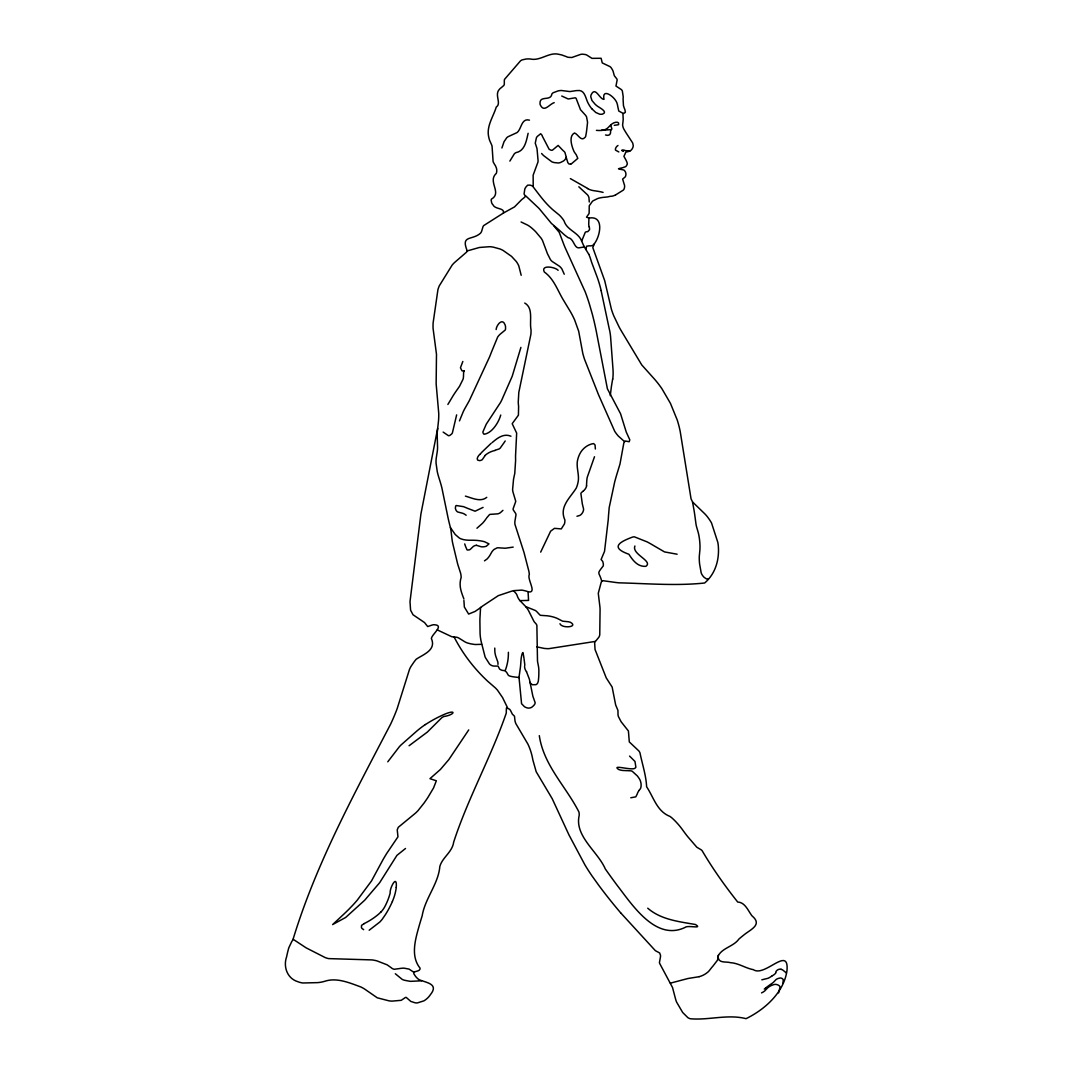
<?xml version="1.0" encoding="UTF-8"?>
<svg xmlns="http://www.w3.org/2000/svg" width="1073" height="1073" viewBox="0 0 1073 1073"><rect width="100%" height="100%" fill="white"/><g stroke="black" fill="none" stroke-linecap="round" stroke-linejoin="round"><path stroke-width="1.5" d="M586.019 249.566L586.542 246.24L589.157 245.797A6.518 6.518 0 0 0 593.61 244.926M595.367 448.997L595.072 445.013L593.637 443.578C587.843 444.343 582.451 448.554 579.849 453.812A26.289 26.289 0 0 0 577.998 458.533C575.329 466.607 580.037 474.883 577.878 483.024A28.421 28.421 0 0 1 576.268 488.081C570.045 497.966 558.926 506.912 564.894 520.016A14.19 14.19 0 0 1 564.452 523.906L561.3 528.909L554.473 528.345L550.623 531.189L540.685 552.112M589.265 201.979L588.983 197.834A7.39 7.39 0 0 0 588.366 196.171L588.192 195.849A10.194 10.194 0 0 0 587.561 194.897L578.816 186.782M494.774 648.092L494.827 651.351A21.715 21.715 0 0 0 495.793 656.274L497.805 661.961A8.195 8.195 0 0 1 497.979 663.946L497.952 664.388M463.898 600.424L464.354 607.036L468.646 614.078L475.151 611.395L480.422 607.761A57.258 57.258 0 0 1 482.662 605.99L498.315 595.636L511.217 591.317A64.93 64.93 0 0 0 513.86 590.619L521.84 590.11A48.567 48.567 0 0 1 526.052 591.062A37.635 37.635 0 0 1 528.064 591.679L528.533 600.035M480.57 607.372L479.939 618.517A99.588 99.588 0 0 0 479.913 622.93L480.074 633.311A45.106 45.106 0 0 0 480.382 637.013A49.774 49.774 0 0 0 481.133 641.399L484.781 655.71A9.858 9.858 0 0 0 485.345 657.494L489.476 663.946A6.827 6.827 0 0 0 492.842 665.89A6.304 6.304 0 0 0 494.036 666.065L498.06 666.092L499.616 669.056A8.316 8.316 0 0 0 500.823 669.807L501.225 669.995A6.451 6.451 0 0 0 503.049 670.491L504.94 670.638L506.469 672.194A5.821 5.821 0 0 1 507.006 672.945L508.226 675.091A2.481 2.481 0 0 0 508.696 675.507L509.179 675.775A7.793 7.793 0 0 0 510.332 676.218L511.566 676.5A37.193 37.193 0 0 0 515.174 677.05L518.782 677.492L519.211 678.766A16.699 16.699 0 0 0 519.225 679.531L521.572 703.714L524.469 706.718A37.984 37.984 0 0 0 525.381 707.187L526.481 707.684A5.955 5.955 0 0 0 532.101 707L532.57 706.557A13.225 13.225 0 0 0 533.911 705.296L534.394 704.706A3.997 3.997 0 0 0 534.944 703.66A3.206 3.206 0 0 0 535.105 702.56L533.375 697.665A17.57 17.57 0 0 1 532.852 696.136L529.432 679.37L526.508 671.725M601.805 581.418C599.056 571.051 596.239 574.94 603.227 565.954A9.751 9.751 0 0 0 603.321 563.794L602.785 561.622A3.447 3.447 0 0 0 602.127 560.723L601.108 559.516L604.528 551.374L608.217 519.895A139.973 139.973 0 0 0 608.471 516.113L609.196 507.596L614.681 481.965A284.452 284.452 0 0 1 616.506 475.446L619.979 464.059L623.869 442.76L625.237 441.016L629.167 441.727L629.811 439.836L626.27 432.111L620.556 413.735L607.385 388.748L596.306 331.423A288.972 288.972 0 0 0 592.189 313.718L589.305 303.726A206.539 206.539 0 0 0 585.214 291.869L564.961 247.286A105.302 105.302 0 0 1 563.379 243.289L559.234 232.372L553.695 225.638M610.282 395.655L611.288 387.407A157.49 157.49 0 0 1 611.798 384.08L612.656 379.051M396.245 887.358C397.359 873.382 389.553 888.015 390.156 893.071A49.559 49.559 0 0 1 389.539 895.258A64.38 64.38 0 0 1 385.569 905.21L384.375 907.45A23.928 23.928 0 0 1 380.982 911.97M437.663 428.409L420.911 514.021L410.007 601.631L410.583 610.202L413.038 614.775L424.546 622.568L427.684 626.552L432.084 625.049A10.14 10.14 0 0 1 433.935 624.727C445.107 625.063 431.815 634.17 431.386 638.502C436.523 650.184 423.312 654.409 416.19 659.238A71.77 71.77 0 0 0 413.937 662.081L410.972 666.454A25.873 25.873 0 0 0 409.47 669.472L397.144 708.703A206.029 206.029 0 0 1 390.72 723.953C354.331 793.872 315.851 863.966 292.956 939.68A7.94 7.94 0 0 1 291.869 941.343L288.825 947.727A116.394 116.394 0 0 0 286.612 956.794C283.098 966.666 287.175 978.415 297.704 981.647A21.393 21.393 0 0 0 302.854 982.989L317.568 982.627A32.914 32.914 0 0 0 324.784 981.272C336.801 977.275 349.637 982.881 360.917 986.999A44.664 44.664 0 0 1 364.364 988.877L377.28 997.81L389.11 1000.868A31.037 31.037 0 0 0 392.128 1001.109L401.235 1000.318L405.312 997.555A1.636 1.636 0 0 1 406.238 997.421L410.798 1001.417L415.117 1002.799A18.938 18.938 0 0 0 417.29 1002.947L423.942 1000.841A21.192 21.192 0 0 0 426.759 998.789L427.711 997.917A19.609 19.609 0 0 0 430.327 994.765C439.233 983.901 426.437 982.747 419.288 979.756A10.985 10.985 0 0 1 417.545 978.496L416.404 977.355A17.074 17.074 0 0 1 414.862 975.344C410.436 969.831 420.281 972.903 420.093 968.195C410.315 956.097 415.372 939.371 419.181 925.758A456.857 456.857 0 0 1 422.172 915.819C425.015 898.409 438.401 883.897 439.823 866.528C442.224 857.475 452.35 852.203 453.678 842.104C468.002 798.004 491.085 757.109 506.215 713.237A9.858 9.858 0 0 0 506.268 710.943L506.456 707.898L509.501 709.173A8.396 8.396 0 0 1 510.574 710.581L512.331 714.095A2.267 2.267 0 0 0 513.122 714.859L514.49 716.201L514.96 720.6A13.171 13.171 0 0 0 515.925 723.739L527.862 744.018A56.574 56.574 0 0 1 529.365 747.425A58.948 58.948 0 0 1 531.94 755.513A57.808 57.808 0 0 1 532.812 759.764L536.192 771.755L552.193 798.661L569.012 835.009L584.959 864.959A216.84 216.84 0 0 0 592.014 875.93L599.002 885.654A521.626 521.626 0 0 0 620.637 912.801M586.488 485.828L586.81 480.275A24.853 24.853 0 0 1 587.28 477.203L594.496 456.736M610.644 125.018A20.119 20.119 0 0 1 611.395 127.392C612.763 129.9 610.685 129.136 610.591 131.335A13.225 13.225 0 0 0 610.537 133.039L609.759 134.621A5.62 5.62 0 0 1 607.519 135.346L605.534 134.97M518.97 677.613L520.459 666.923A80.569 80.569 0 0 0 520.754 663.583L521.009 660.19A28.958 28.958 0 0 1 522.256 653.403L522.98 652.572L523.865 657.387M634.894 545.996C631.461 554.352 653.444 561.031 645.892 566.329C637.697 567 632.748 560.294 628.899 554.258C610.148 547.592 618.947 542.106 632.534 537.09A5.861 5.861 0 0 1 634.425 536.849L647.234 541.932A140.241 140.241 0 0 1 653.698 545.607L664.509 551.911L677.13 554.218M594.187 244.081L592.806 247.608L604.703 280.683L611.382 309.158A77.202 77.202 0 0 0 613.796 315.905L619 326.769A94.8 94.8 0 0 0 621.119 330.564L641.748 364.927L654.396 379.024A101.613 101.613 0 0 1 661.961 388.788L670.451 403.381L677.211 419.945A103.907 103.907 0 0 1 680.202 431.467L691.052 498.851L692.595 502.016L704.787 513.819A38.708 38.708 0 0 1 707.845 517.374L709.401 519.547A54.334 54.334 0 0 1 711.533 522.98L717.797 542.294A31.063 31.063 0 0 1 718.333 546.358C719.42 560.16 715.181 574.135 704.626 583.001C676.5 586.019 647.529 583.538 619.161 582.84A94.129 94.129 0 0 1 615.044 582.384L603.039 580.708A2.937 2.937 0 0 0 601.215 582.223L598.278 593.315L599.78 605.749A30.366 30.366 0 0 1 600.062 610.255L599.753 634.908A8.544 8.544 0 0 1 598.828 637.268L594.63 642.419L595.032 649.447L606.232 677.881L612.16 687.109L615.553 704.425A10.14 10.14 0 0 0 616.17 706.195L617.941 710.393L618.008 714.242A8.986 8.986 0 0 0 618.41 716.563L621.119 721.753L628.416 730.995L629.301 741.926L638.676 750.765A7.605 7.605 0 0 1 639.977 752.87C642.284 764.284 646.04 775.108 646.63 786.804C653.672 797.252 656.837 811.268 669.954 816.419A32.029 32.029 0 0 1 672.476 818.417L674.649 820.496A87.517 87.517 0 0 1 679.625 825.995A67.921 67.921 0 0 1 681.663 828.597L685.178 833.399A106.978 106.978 0 0 0 687.833 836.792L696.806 847.214L701.125 849.776A5.553 5.553 0 0 1 702.131 850.688C712.566 868.5 725.093 886.15 737.714 902.044C745.225 902.339 748.069 910.803 752.012 915.873C762.836 924.778 750.55 929.473 743.951 934.905A185.16 185.16 0 0 0 738.975 938.996C733.691 946.547 722.062 947.915 718.213 955.895A7.766 7.766 0 0 0 718.28 958.202C719.567 963.38 726.609 961.381 730.458 962.682C738.64 963.152 745.453 968.208 753.367 969.67C764.875 977.557 789.192 944.978 786.992 970.542C783.907 992.605 764.767 1009.532 746.057 1018.666C727.655 1013.945 708.784 1020.423 690.274 1018.746A11.226 11.226 0 0 1 687.873 1017.66L682.669 1012.483L676.62 1002.128A24.88 24.88 0 0 1 675.467 998.668L672.53 987.522L659.855 963.782A3.796 3.796 0 0 1 659.439 962.575L660.458 956.915A6.532 6.532 0 0 0 660.499 955.305L659.68 952.998L657.172 951.617A10.582 10.582 0 0 1 655.201 950.49L620.637 912.801M528.131 133.293C526.374 140.603 524.965 150.944 516.073 152.581A9.094 9.094 0 0 0 514.369 153.747L509.863 161.098M456.642 414.875L452.377 432.956A8.262 8.262 0 0 1 451.612 434.029L449.828 435.423A3.179 3.179 0 0 1 448.42 435.678L443.136 432.084M520.915 347.384L512.223 376.234L501.735 400.095A41.311 41.311 0 0 1 500.474 402.536L486.27 424.157L482.89 431.923A3.219 3.219 0 0 0 483.065 432.821A3.595 3.595 0 0 0 484.017 434.243C491.622 433.385 498.569 422.883 500.742 415.036M501.909 147.98L504.028 141.73L506.778 137.666A7.176 7.176 0 0 1 508.428 136.539L516.971 132.623A9.577 9.577 0 0 0 518.433 131.107C521.572 126.936 522.149 118.11 529.458 120.136M783.062 983.217L783.21 979.703A2.374 2.374 0 0 0 782.767 979.032L782.029 978.482A5.472 5.472 0 0 0 781.533 978.241L781.251 978.133A2.28 2.28 0 0 0 780.366 978.026L780.111 978.053A9.617 9.617 0 0 0 776.248 979.381L773.512 982.211A13.493 13.493 0 0 1 772.708 982.881L770.052 984.732A98.059 98.059 0 0 0 766.109 987.656M463.898 598.975C461.216 591.786 458.587 585.67 461.175 577.341A22.251 22.251 0 0 0 460.599 573.17L458.064 565.27A33.598 33.598 0 0 1 457.219 562.158L453.651 547.217A90.373 90.373 0 0 1 452.202 540.685L450.995 530.666A26.49 26.49 0 0 0 450.486 527.916L449.574 524.308A180.653 180.653 0 0 1 448.246 518.769L441.915 488.041A118.754 118.754 0 0 0 440.238 481.978L438.374 475.969A69.973 69.973 0 0 1 437.261 471.597L436.067 463.241A33.759 33.759 0 0 1 436.175 458.614L437.301 451.21A32.606 32.606 0 0 0 437.569 447.32L437.14 433.465L438.562 420.294A76.84 76.84 0 0 0 438.736 413.306L436.148 383.852L436.456 356.464A28.247 28.247 0 0 0 436.47 354.144L433.063 328.325A61.376 61.376 0 0 1 433.13 322.852L437.918 289.71A33.639 33.639 0 0 1 439.286 285.847L452.176 265.044A33.303 33.303 0 0 1 454.63 262.456L466.581 252.115A4.52 4.52 0 0 0 467.063 250.425C460.827 234.732 472.093 240.741 480.57 233.136A11.495 11.495 0 0 0 481.549 231.527L482.944 226.859A4.225 4.225 0 0 1 483.735 225.558L503.438 213.031C504.753 207.612 495.069 209.597 493.017 204.889A7.86 7.86 0 0 1 491.689 202.918L491.139 200.141A2.776 2.776 0 0 1 491.555 199.042C502.325 192.805 487.29 181.471 496.236 173.477A3.192 3.192 0 0 0 496.464 172.941L496.625 172.217A10.368 10.368 0 0 0 496.719 169.816L496.665 169.319A8.235 8.235 0 0 0 496.289 167.764L495.646 166.221A16.095 16.095 0 0 0 494.358 164.102L493.111 161.728L492.051 146.062A28.595 28.595 0 0 0 491.045 143.527L489.825 140.858A16.457 16.457 0 0 1 489.02 138.256C485.734 126.882 493.178 117.225 496.289 106.992A2.401 2.401 0 0 1 496.879 106.576C501.346 102.74 494.036 94.263 499.683 89.032A4.936 4.936 0 0 1 501.091 87.812L503.841 85.451A6.586 6.586 0 0 0 504.31 84.123L504.31 80.636A3.702 3.702 0 0 1 504.592 79.295L520.445 60.92A6.948 6.948 0 0 1 522.122 59.9L526.038 59.028A26.047 26.047 0 0 1 528.654 58.908A21.312 21.312 0 0 1 530.21 58.975C540.296 61.376 548.974 51.826 558.738 54.294A96.463 96.463 0 0 1 561.97 55.031L566.678 56.748A9.925 9.925 0 0 0 567.939 57.285L571.802 57.513L580.842 54.321A15.33 15.33 0 0 1 582.974 54.227L585.415 54.549A7.082 7.082 0 0 1 586.783 55.045L591.974 58.358L601.108 58.277L602.261 62.931L610.041 66.633A6.384 6.384 0 0 1 611.1 67.666L612.187 69.343A18.442 18.442 0 0 1 613.126 71.314L614.158 75.19A3.568 3.568 0 0 0 614.695 76.21L616.827 78.892A3.487 3.487 0 0 1 617.136 80.032L615.969 86.068L621.24 89.488A4.708 4.708 0 0 1 622.327 90.897L623.198 96.65A32.391 32.391 0 0 1 623.078 98.971L623.44 105.462A31.56 31.56 0 0 0 624.057 107.515L624.204 107.917A19.113 19.113 0 0 0 624.848 109.486L625.371 112.142A1.797 1.797 0 0 1 624.848 112.732L622.93 113.845L623.198 118.929A57.446 57.446 0 0 1 622.823 123.234L622.662 124.388A5.378 5.378 0 0 0 622.608 125.125L622.917 126.614A12.487 12.487 0 0 0 623.748 128.921L625.519 131.939A47.266 47.266 0 0 1 626.27 133.132L632.279 142.347A4.024 4.024 0 0 1 632.694 143.044L633.231 145.485A4.453 4.453 0 0 1 633.137 146.545L632.882 147.417A7.846 7.846 0 0 1 631.434 149.844L630.87 150.394A3.165 3.165 0 0 1 630.347 150.757L629.73 151.052A2.83 2.83 0 0 0 629.274 151.32L625.8 152.138L624.982 154.029A3.608 3.608 0 0 1 624.634 154.834L623.896 156.323L625.707 159.582A14.593 14.593 0 0 1 626.243 160.655L626.645 161.54A18.871 18.871 0 0 1 626.9 162.103L627.276 163.485A2.374 2.374 0 0 1 627.195 164.317L626.552 165.577A9.59 9.59 0 0 1 626.149 166.127L626.015 166.288A2.481 2.481 0 0 1 625.479 166.717L622.662 167.696A44.677 44.677 0 0 1 620.02 168.273L618.491 168.769L620.02 169.252A26.57 26.57 0 0 0 621.817 169.574L623.641 169.99A2.669 2.669 0 0 1 624.499 170.553L625.371 171.841A5.942 5.942 0 0 1 625.908 174.711L625.586 176.187A3.434 3.434 0 0 1 625.076 177.018L622.635 179.124L624.191 184.274A3.675 3.675 0 0 1 624.526 185.253L624.607 186.286A8.53 8.53 0 0 1 624.406 187.976L624.07 189.009A3.984 3.984 0 0 1 623.373 190.069L615.62 194.91M463.643 371.674L463.469 376.824A12.192 12.192 0 0 1 463.013 379.306L459.62 386.119A62.462 62.462 0 0 1 458.439 387.876L456.253 390.988A120.994 120.994 0 0 0 453.289 395.427L447.884 404.454M496.142 329.559C496.343 325.28 502.298 317.608 504.927 324.529A9.724 9.724 0 0 1 505.544 326.635L505.544 329.143A3.393 3.393 0 0 1 505.075 330.176L500.809 333.663A15.787 15.787 0 0 0 497.644 337.096L491.273 352.548A211.448 211.448 0 0 1 489.57 356.907L469.37 400.511A134.018 134.018 0 0 1 467.761 403.408L464.716 408.786A71.931 71.931 0 0 0 463.147 411.938L459.472 420.884M525.837 195.97L536.567 206.096A52.497 52.497 0 0 1 539.33 208.779L551.415 223.412L557.558 228.723A29.856 29.856 0 0 1 559.261 230.159L564.344 234.772A84.579 84.579 0 0 0 568.113 237.683C574.095 238.447 573.975 248.882 579.474 247.796A12.97 12.97 0 0 1 580.708 247.541L582.465 247.286A9.268 9.268 0 0 1 582.974 247.246L583.94 246.254L581.66 241.103L585.228 232.412A2.213 2.213 0 0 1 586.247 231.808L587.387 231.661A9.818 9.818 0 0 0 587.83 231.62L589.52 229.702A8.061 8.061 0 0 0 589.225 226.899M392.383 901.481L392.745 900.623A50.444 50.444 0 0 0 396.286 887.358M462.839 361.467L460.451 367.771L461.913 370.735A5.164 5.164 0 0 0 462.678 370.923A2.75 2.75 0 0 0 464.327 370.842M778.649 992.887L780.044 986.905A2.763 2.763 0 0 0 779.36 985.846L778.073 985.014A10.247 10.247 0 0 0 777.12 984.665L776.289 984.451A4.802 4.802 0 0 0 774.988 984.397L773.633 984.679A16.833 16.833 0 0 0 769.1 986.758L768.416 987.254A10.194 10.194 0 0 0 767.463 988.085L765.009 990.661A12.004 12.004 0 0 1 763.292 991.975L761.548 992.901M468.727 729.908L448.836 759.59L440.399 769.475L429.951 778.676L436.335 780.782L433.599 787.85L428.047 797.199A168.179 168.179 0 0 1 423.942 803.194L418.094 810.544A41.807 41.807 0 0 1 415.224 813.361L398.244 827.337L397.238 829.858L397.962 836.819L386.843 853.25A178.789 178.789 0 0 0 383.007 859.661L371.513 880.92L357.282 900.126A147.175 147.175 0 0 1 352.454 905.545L348.859 909.26A223.506 223.506 0 0 1 343.427 914.531L332.63 924.577L345.654 917.469L364.672 900.247L379.654 882.703L396.916 855.382L405.514 848.488M486.565 518.044L489.489 514.638A2.575 2.575 0 0 1 490.12 514.369L497.939 513.833A9.711 9.711 0 0 0 500.461 512.626L502.929 510.346M486.042 518.809L485.774 519.198A57.365 57.365 0 0 1 484.929 520.392A29.736 29.736 0 0 1 482.34 523.436L476.935 528.238M387.782 761.803L399.464 746.593A43.389 43.389 0 0 1 401.235 744.783L416.391 731.424A96.865 96.865 0 0 1 425.377 724.516M639.226 790.238L640.179 789.004A5.285 5.285 0 0 0 640.863 787.461L641.064 786.254A12.219 12.219 0 0 0 639.481 778.971L638.1 776.959A51.745 51.745 0 0 0 637.295 775.9L632.305 771.326A7.135 7.135 0 0 0 630.924 770.816L623.48 770.508A15.934 15.934 0 0 1 618.611 769.475C610.819 763.963 632.855 771.138 635.203 768.013A2.387 2.387 0 0 0 635.873 767.208L634.988 761.468L629.569 756.089M485.224 455.556L484.996 455.81A8.919 8.919 0 0 0 484.392 456.575L482.354 459.539A3.434 3.434 0 0 1 481.697 459.995L481.173 460.237A5.526 5.526 0 0 1 479.43 460.599C475.191 460.693 477.968 455.676 479.913 454.362M480.181 454.067L480.758 453.463A54.844 54.844 0 0 0 481.992 452.082L491.058 443.377M380.969 911.956L378.756 914.048A69.597 69.597 0 0 1 364.216 923.558M593.503 244.751C600.062 237.723 605.011 215.15 589.077 218.087M708.073 578.803L706.651 579.018L704.277 577.448A13.131 13.131 0 0 1 702.761 575.758A11.481 11.481 0 0 1 701.205 572.942L699.609 563.996A71.113 71.113 0 0 1 699.301 560.186L699.261 557.692A31.801 31.801 0 0 1 699.328 555.921L699.891 550.006A42.679 42.679 0 0 0 699.998 546.506L699.985 545.728A65.654 65.654 0 0 0 699.1 536.634L698.831 535.105A40.238 40.238 0 0 0 698.188 532.396L696.484 526.481A31.975 31.975 0 0 1 695.948 523.785L694.861 515.644A224.029 224.029 0 0 0 694.124 510.761L692.541 501.963M583.484 490.857L582.518 491.635A22.01 22.01 0 0 0 581.995 492.051L581.19 492.883A2.159 2.159 0 0 0 580.882 493.513L582.317 503.841A67.358 67.358 0 0 0 582.693 505.41L583.538 508.857A4.305 4.305 0 0 1 583.524 509.957L583.404 510.574A8.557 8.557 0 0 1 582.411 512.894L581.472 514.115A6.746 6.746 0 0 1 579.621 515.496L576.966 516.261M486.753 497.349C480.503 502.446 472.066 497.966 465.414 496.115M764.284 989.091L766.109 987.656M409.081 745.735L427.322 732.094L441.727 717.77A14.19 14.19 0 0 1 443.833 716.523C455.167 714.846 456.937 708.716 443.672 714.658A123.462 123.462 0 0 0 427.362 723.323L425.404 724.557M492.078 442.666C497.336 438.186 503.532 433.076 510.963 436.228M771.836 976.095L773.231 975.196A8.571 8.571 0 0 0 775.98 972.675M771.648 976.215L770.079 977.195A25.672 25.672 0 0 1 768.858 977.879A9.563 9.563 0 0 1 767.906 978.308L761.843 979.81M369.179 930.224L379.775 922.042A36.053 36.053 0 0 0 382.243 919.239L385.435 914.612A100.057 100.057 0 0 0 392.396 901.494M483.065 507.395L475.084 511.204L467.291 508.226A78.973 78.973 0 0 0 463.509 506.657L456.266 505.531A1.757 1.757 0 0 0 455.636 506.174L455.368 508.106A5.995 5.995 0 0 0 456.199 510.48L456.508 510.922A3.93 3.93 0 0 0 457.822 512.009L461.859 513.055A10.14 10.14 0 0 1 464.421 514.061L466.151 515.241M503.438 213.031L514.557 206.874L520.727 200.611A12.863 12.863 0 0 1 521.786 199.565L523.329 198.331A18.254 18.254 0 0 0 525.113 196.775L525.153 195.514A3.34 3.34 0 0 1 524.093 193.905L524.791 189.116A18.509 18.509 0 0 1 525.676 187.332L527.634 185.173L530.022 185.119A10.073 10.073 0 0 1 531.068 185.428L531.712 185.683A29.816 29.816 0 0 0 532.449 185.951C538.056 193.14 543.957 201.63 551.093 208.162A40.868 40.868 0 0 0 554.017 210.737L559.382 215.137A34.631 34.631 0 0 1 562.078 218.127L562.668 218.865A25.108 25.108 0 0 1 564.103 220.998C566.879 230.252 578.441 232.278 581.66 241.103M364.243 923.612L361.547 925.328L361.44 927.434A4.225 4.225 0 0 0 362.017 928.494L363.68 929.647M554.191 102.659C549.309 104.121 544.024 113.161 540.229 104.765A2.991 2.991 0 0 1 540.027 103.33C539.692 95.041 550.784 101.613 551.871 94.035A5.875 5.875 0 0 1 553.064 92.788L558.161 90.883A27.697 27.697 0 0 1 561.206 90.481L569.937 91.567L576.013 90.655A15.076 15.076 0 0 1 577.502 90.575C585.308 89.394 585.509 99.145 588.554 103.933A28.394 28.394 0 0 0 591.746 108.695M466.983 250.988L479.483 247.461L489.677 246.696A30.983 30.983 0 0 1 493.365 247.152L499.911 248.949A26.919 26.919 0 0 1 503.022 250.385L511.553 256.38L516.328 261.571A25.363 25.363 0 0 1 518.769 265.809L521.183 275.292M670.384 983.15L687.82 978.549A78.597 78.597 0 0 1 691.133 977.999L699.127 976.698M481.589 644.323L475.366 644.511A52.054 52.054 0 0 1 470.671 643.813L467.788 643.089A15.317 15.317 0 0 1 464.931 641.842L464.247 641.439A41.351 41.351 0 0 1 463.214 640.782L458.573 637.925A9.067 9.067 0 0 0 456.266 637.188L453.343 636.919A12.527 12.527 0 0 1 451.706 636.678L437.248 629.878M495.136 450.271L499.052 448.97A5.754 5.754 0 0 0 500.166 448.138L503.8 443.042A107.246 107.246 0 0 1 505.209 440.99M595.18 641.439L548.759 648.669A38.226 38.226 0 0 1 544.105 648.387L536.902 646.885M513.176 547.109L505.289 548.236L498.288 547.793A4.574 4.574 0 0 0 497.067 547.887L494.103 549.416A11.535 11.535 0 0 0 491.742 552.112L490.12 554.956A19.488 19.488 0 0 1 488.939 556.766A23.016 23.016 0 0 1 487.021 559.033L484.486 560.844M601.873 130.343L604.864 129.659A9.268 9.268 0 0 0 607.653 128.049L611.047 124.656A9.912 9.912 0 0 1 612.321 123.73C613.917 122.282 619.59 120.887 618.678 124.428A1.623 1.623 0 0 1 618.316 124.763L614.266 125.34M610.819 129.645L601.604 130.37M421.541 980.802L410.704 981.339A19.247 19.247 0 0 1 409.202 981.151L408.384 981.004A44.905 44.905 0 0 0 407.244 980.802L404.306 980.212A10.609 10.609 0 0 1 402.053 979.273L395.32 973.748M476.439 545.299L480.543 546.559A5.325 5.325 0 0 0 481.723 546.841L483.561 546.814A13.761 13.761 0 0 0 486.31 546.224L488.993 543.877L484.352 541.664A45.388 45.388 0 0 0 473.85 540.269L469.129 540.229A30.487 30.487 0 0 1 463.241 539.545L461.35 538.981A11.83 11.83 0 0 1 459.271 537.989L455.26 534.528L450.419 527.621M630.79 797.775L635.806 796.837L637.147 794.221A10.797 10.797 0 0 1 639.267 790.265M629.905 150.971L625.613 150.609A10.81 10.81 0 0 1 624.566 150.354L624.043 150.193M519.895 600.625L528.56 600.424M623.198 113.403L618.759 111.029L617.646 105.905A8.879 8.879 0 0 0 617.176 103.84C615.969 97.522 601.537 86.752 603.992 99.36C599.512 99.413 595.421 85.692 591.116 94.84A5.566 5.566 0 0 0 590.794 96.852L591.961 100.527L595.166 104.282A28.73 28.73 0 0 0 597.46 106.2C599.579 107.729 608.297 111.994 602.557 114.1A7.431 7.431 0 0 1 599.592 114.154L595.81 112.504L591.746 108.695M561.742 96.02L568.207 98.984L575.088 97.817A2.562 2.562 0 0 1 576.08 98.287L580.493 109.701L585.214 114.905A8.115 8.115 0 0 1 586.582 116.97L587.561 122.309L586.77 129.431A47.266 47.266 0 0 0 586.475 131.885L585.684 136.405A4.6 4.6 0 0 1 585.053 137.357C580.989 142.038 578.106 134.098 574.498 132.998C568.341 136.204 571.855 146.585 574.028 151.521A32.498 32.498 0 0 0 576.241 154.727L577.811 158.375L572.244 163.109A5.258 5.258 0 0 1 570.957 163.995M513.524 590.915L513.9 591.236A18.764 18.764 0 0 1 515.107 592.403L516.193 593.704A6.612 6.612 0 0 1 516.904 594.952L517.535 596.628A11.387 11.387 0 0 0 518.232 598.117L518.554 598.667A20.481 20.481 0 0 0 519.694 600.357L525.757 606.634L535.467 610.537A12.568 12.568 0 0 1 536.688 611.543L539.826 614.896A2.991 2.991 0 0 0 540.698 615.339L545.03 615.647A30.581 30.581 0 0 1 547.646 615.848A37.595 37.595 0 0 1 554.339 617.31L556.029 617.9A20.159 20.159 0 0 1 557.517 618.544L562.641 621.187L567.818 621.696A12.836 12.836 0 0 1 570.514 622.34C578.776 627.142 562.024 628.751 559.958 623.748M570.367 178.601L587.602 188.419M528.694 591.894C537.184 593.034 526.83 579.179 529.324 574.377A32.458 32.458 0 0 0 528.868 571.225L523.986 552.407L514.946 524.348A13.922 13.922 0 0 1 514.919 521.25L515.965 514.946A4.212 4.212 0 0 0 515.644 513.444L513.323 509.997A2.736 2.736 0 0 1 513.095 508.897L515.764 501.373L513.001 492.091A15.599 15.599 0 0 1 512.599 489.543L513.524 479.363A113.067 113.067 0 0 1 514.758 473.569L515.617 460.196A112.558 112.558 0 0 1 515.55 455.877L516.663 433.103L512.183 423.701L518.407 415.197L518.608 406.533A88.831 88.831 0 0 1 518.246 402.254L518.809 392.383L530.88 334.4A43.336 43.336 0 0 0 531.041 329.907C529.217 321.229 533.737 308.085 524.751 303.069M618.813 151.964L615.594 150.166A1.355 1.355 0 0 1 615.392 149.563L615.5 148.731A5.499 5.499 0 0 1 617.981 145.512M521.089 221.99L527.715 225.156A31.949 31.949 0 0 1 531.591 227.905L534.059 230.132A105.087 105.087 0 0 1 535.722 231.768L541.194 238.273A24.143 24.143 0 0 1 542.522 240.553L546.439 251.002A85.464 85.464 0 0 0 547.364 253.51L550.422 259.586A10.904 10.904 0 0 0 552.273 261.544L559.476 266.265A13.56 13.56 0 0 1 561.876 268.921L564.25 274.219M558.121 270.302C555.345 267.003 540.39 264.387 544.319 272.019C554.205 278.993 557.745 291.091 563.942 300.923A203.065 203.065 0 0 0 566.517 305.215L570.474 311.774A91.956 91.956 0 0 1 572.097 314.724A97.254 97.254 0 0 1 574.618 319.902L578.682 331.249L582.773 353.285A91.715 91.715 0 0 0 584.57 359.388L597.205 391.39A124.481 124.481 0 0 0 598.479 394.636L614.641 431.145A32.727 32.727 0 0 0 618.41 436.134L624.459 441.526M293.144 939.277L306.127 947.848L325.226 957.599A25.095 25.095 0 0 0 328.66 958.605L372.036 959.919A36.67 36.67 0 0 1 376.958 960.885L387.165 964.842L391.39 967.846A4.466 4.466 0 0 0 392.249 968.49L393 968.865A7.471 7.471 0 0 0 394.301 969.281L401.315 968.302A30.795 30.795 0 0 1 403.891 968.141L409.014 969.08L413.802 972.232M647.73 908.201C660.981 919.735 678.941 921.586 695.492 924.524C703.284 929.352 687.565 924.846 685.084 927.421C655.496 941.651 631.809 904.163 616.801 884.863A785.248 785.248 0 0 1 605.266 868.902C597.862 851.546 574.296 836.189 579.192 815.4A13.788 13.788 0 0 0 578.951 812.06C566.101 786.563 543.703 765.559 539.303 735.635M786.388 972.929L782.512 969.831A5.62 5.62 0 0 0 781.01 969.402M525.757 606.634L527.178 608.498A25.403 25.403 0 0 1 528.426 610.416L533.978 621.428A8.664 8.664 0 0 0 534.77 622.42L536.205 624.043A5.043 5.043 0 0 1 536.876 625.411L537.493 660.995A27.013 27.013 0 0 0 537.761 662.698L538.431 666.078A32.78 32.78 0 0 1 538.861 670.357L538.82 674.676A102.472 102.472 0 0 1 538.592 678.471L538.338 680.926A8.691 8.691 0 0 1 538.163 681.704L537.613 683.139A3.501 3.501 0 0 1 537.117 683.809L536.916 684.011A4.641 4.641 0 0 1 535.977 684.668L532.449 684.748L530.384 683.152A3.715 3.715 0 0 1 530.169 682.482L530.142 682.374M583.953 246.334L588.715 254.194M507.569 707.818L502.58 697.584L497.483 690.18A35.06 35.06 0 0 0 495.31 687.86L489.865 683.125A81.749 81.749 0 0 1 486.981 680.59L483.065 676.768A184.985 184.985 0 0 1 479.121 672.637A159.649 159.649 0 0 1 454.12 637.013M566.209 157.302L567.59 161.822A9.496 9.496 0 0 1 567.778 162.6L569.079 164.075A4.922 4.922 0 0 0 570.903 163.901M589.225 226.899L589.09 226.416A8.839 8.839 0 0 1 588.728 224.713L588.916 218.007L586.515 217.202L588.849 213.849A3.058 3.058 0 0 0 589.144 212.937L589.238 205.936A3.031 3.031 0 0 1 589.6 205.265L592.189 201.644A4.976 4.976 0 0 1 593.087 200.799L597.513 198.612A14.512 14.512 0 0 1 598.908 198.156L600.545 197.781A36.187 36.187 0 0 1 603.831 197.311L606.138 197.097A18.254 18.254 0 0 0 609.316 196.533L609.92 196.372A3.326 3.326 0 0 1 610.363 196.305L611.436 196.265A10.381 10.381 0 0 0 615.567 194.843M601.121 290.609L609.249 328.821A51.652 51.652 0 0 1 610.591 336.828L613.005 369.488A51.169 51.169 0 0 1 612.763 379.064M533.201 186.273L533.147 175.154L537.949 162.103A8.758 8.758 0 0 0 538.042 160.226L537.077 149.281A9.08 9.08 0 0 0 536.607 147.309L535.253 143.178L536.393 137.84A8.074 8.074 0 0 1 537.265 136.459L540.698 133.736L542.08 135.332A6.451 6.451 0 0 0 542.455 136.419L549.135 149.268L551.093 150.247A4.493 4.493 0 0 0 552.434 150.18L558.134 145.418L562.145 149.616A13.05 13.05 0 0 0 563.245 150.716L564.157 151.521A5.338 5.338 0 0 1 564.948 152.527L566.236 157.06A3.729 3.729 0 0 1 565.806 158.549L564.546 160.105A13.198 13.198 0 0 1 563.312 161.084L560.441 162.533A9.429 9.429 0 0 1 558.215 162.975L554.124 162.56A20.038 20.038 0 0 1 551.884 161.849L543.662 155.639A28.944 28.944 0 0 1 541.624 153.493M523.986 658.379L524.71 664.026A8.879 8.879 0 0 1 524.737 665.568M718.333 955.158L717.555 960.094L713.049 965.968A41.86 41.86 0 0 0 710.755 968.745L709.052 970.904A13.345 13.345 0 0 1 708.234 971.749L707.925 972.017A21.326 21.326 0 0 1 699.127 976.685M603.08 192.389A60.061 60.061 0 0 0 597.245 191.195L594.227 190.726A18.898 18.898 0 0 1 587.508 188.593M601.873 130.356A24.652 24.652 0 0 1 596.4 130.343M622.018 150.18A1.918 1.918 0 0 1 623.815 150.475M623.386 151.28A1.556 1.556 0 0 1 621.951 150.394M526.548 671.685A8.517 8.517 0 0 1 524.576 666.494M508.387 652.277A48.339 48.339 0 0 1 505.155 670.746M775.806 971.856A5.057 5.057 0 0 1 781.05 969.187M601.162 290.595A118.741 118.741 0 0 0 597.232 277.263L592.095 263.569A68.122 68.122 0 0 1 591.384 261.517L590.472 258.66A34.658 34.658 0 0 0 588.755 254.18M586.636 485.854A8.718 8.718 0 0 1 583.444 490.817M476.439 545.299A6.25 6.25 0 0 0 473.233 546.519L470.484 549.175A4.802 4.802 0 0 1 469.411 549.845L467.479 550.033A1.542 1.542 0 0 1 466.97 549.711L465.588 546.533A51.196 51.196 0 0 0 464.689 543.931M485.076 455.395A21.084 21.084 0 0 1 495.163 450.459M463.697 371.687A1.569 1.569 0 0 1 464.314 370.802"/></g></svg>
